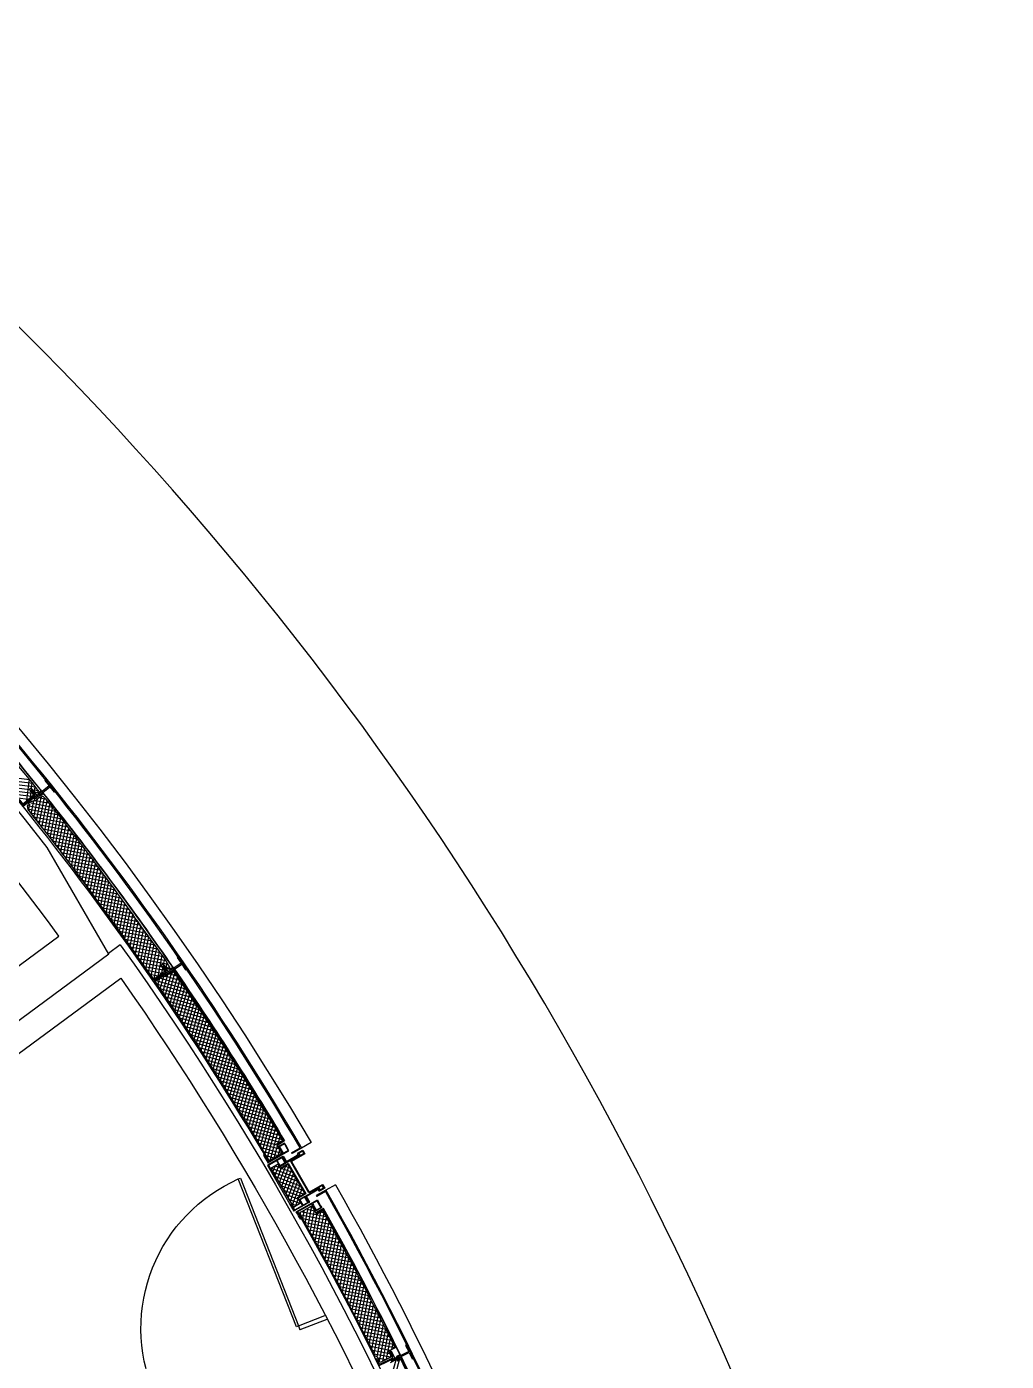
# Model space of a CAD drawing. Extents: x -1850 to 1494, y 4831 to 7402.
# Drawn here: x 1272.3 to 1494.4, y 6948 to 7250.7 of the extents above; entities that cross this region are included whole.
import ezdxf

# ---------------------------------------------------------------- set-up
doc = ezdxf.new("R2010")
doc.units = 0
doc.header["$LTSCALE"] = 48
doc.header["$MEASUREMENT"] = 0
for name, color, linetype in [('ARWALL', 7, 'CONTINUOUS'), ('EXWALL', 8, 'CONTINUOUS'), ('MPFIXTURE', 3, 'CONTINUOUS'), ('ROOF', 8, 'CONTINUOUS')]:
    doc.layers.add(name, color=color, linetype=linetype)

msp = doc.modelspace()

# ---------------------------------------------------------------- linework, layer by layer
at = {"layer": 'ARWALL'}
for p, q in [((1293.5, 7042.43), (1290.83, 7040.45)), ((1073.43, 6872), (1293.62, 7034.9))]:
    msp.add_line(p, q, dxfattribs=at)
at = {"layer": 'ARWALL', "extrusion": (0, 0, -1)}
for centre, radius, start, end in [((-744.87, 6649.18), 675.02, 144.36736, 173.63599), ((-736.81, 6644.82), 679.85, 144.98614, 157.68367)]:
    msp.add_arc(centre, radius, start, end, dxfattribs=at)
at = {"layer": 'EXWALL'}
for p, q in [((1272.96, 7079.88), (1266.17, 7080.7)), ((1273.65, 7079.04), (1266.86, 7079.86)), ((1274.34, 7078.2), (1267.55, 7079.02)), ((1272.97, 7077.61), (1268.24, 7078.18)), ((1273.59, 7076.78), (1268.93, 7077.34)), ((1272.31, 7075.13), (1272.89, 7079.97)), ((1273.4, 7077.93), (1273.55, 7079.16)), ((1275.02, 7077.37), (1273.75, 7077.52)), ((1274.06, 7077.14), (1274.21, 7078.36)), ((1274.82, 7077.2), (1274.87, 7077.55)), ((1275.55, 7077.34), (1274.88, 7076.8)), ((1274.96, 7076.7), (1275.73, 7077.32)), ((1273.41, 7076.05), (1269.62, 7076.5)), ((1272.62, 7075.39), (1270.31, 7075.67)), ((1272.69, 7072.85), (1272.97, 7074.33)), ((1273.15, 7075.83), (1273.3, 7077.12)), ((1278.15, 7073.61), (1273.25, 7074.56)), ((1273.3, 7072.1), (1273.88, 7075.08)), ((1273.92, 7071.33), (1274.73, 7075.49)), ((1274.09, 7075.16), (1274, 7075.18)), ((1277.43, 7074.51), (1274.29, 7075.12)), ((1274.53, 7070.57), (1275.56, 7075.86)), ((1276.69, 7075.42), (1275.03, 7075.74)), ((1275.15, 7069.8), (1276.33, 7075.86)), ((1276.04, 7076.93), (1275.26, 7076.31)), ((1275.34, 7076.21), (1276.02, 7076.75)), ((1275.76, 7069.02), (1276.94, 7075.11)), ((1276.37, 7068.24), (1277.56, 7074.35)), ((1279.59, 7071.8), (1272.4, 7073.2)), ((1278.88, 7072.7), (1272.5, 7073.94)), ((1280.3, 7070.9), (1273.15, 7072.29)), ((1281, 7070), (1273.88, 7071.38)), ((1276.99, 7067.46), (1278.18, 7073.58)), ((1277.6, 7066.68), (1278.79, 7072.81)), ((1278.21, 7065.89), (1279.4, 7072.04)), ((1278.82, 7065.09), (1280.02, 7071.26)), ((1281.7, 7069.1), (1274.61, 7070.48)), ((1282.39, 7068.2), (1275.32, 7069.57)), ((1283.08, 7067.3), (1276.04, 7068.67)), ((1279.43, 7064.3), (1280.63, 7070.48)), ((1280.04, 7063.5), (1281.24, 7069.69)), ((1280.64, 7062.7), (1281.85, 7068.9)), ((1283.77, 7066.4), (1276.74, 7067.77)), ((1284.45, 7065.51), (1277.45, 7066.87)), ((1285.13, 7064.61), (1278.14, 7065.97)), ((1281.25, 7061.9), (1282.46, 7068.11)), ((1281.86, 7061.09), (1283.07, 7067.32)), ((1282.47, 7060.28), (1283.68, 7066.52)), ((1283.07, 7059.47), (1284.29, 7065.72)), ((1290.89, 7040.34), (1276.93, 7064.52)), ((1285.8, 7063.72), (1278.84, 7065.07)), ((1286.47, 7062.82), (1279.52, 7064.17)), ((1287.14, 7061.93), (1280.21, 7063.28)), ((1287.81, 7061.04), (1280.89, 7062.38)), ((1283.68, 7058.66), (1284.9, 7064.92)), ((1284.29, 7057.85), (1285.5, 7064.11)), ((1284.89, 7057.03), (1286.11, 7063.31)), ((1285.5, 7056.21), (1286.72, 7062.5)), ((1288.47, 7060.14), (1281.56, 7061.48)), ((1289.13, 7059.25), (1282.24, 7060.59)), ((1289.79, 7058.36), (1282.91, 7059.7)), ((1286.1, 7055.39), (1287.32, 7061.68)), ((1286.7, 7054.57), (1287.93, 7060.87)), ((1287.31, 7053.75), (1288.53, 7060.05)), ((1287.91, 7052.92), (1289.14, 7059.24)), ((1290.44, 7057.47), (1283.58, 7058.8)), ((1291.1, 7056.58), (1284.24, 7057.91)), ((1291.75, 7055.68), (1284.9, 7057.02)), ((1292.4, 7054.79), (1285.56, 7056.12)), ((1288.52, 7052.1), (1289.74, 7058.42)), ((1289.12, 7051.27), (1290.35, 7057.6)), ((1289.72, 7050.44), (1290.95, 7056.77)), ((1293.05, 7053.9), (1286.22, 7055.23)), ((1293.69, 7053.01), (1286.88, 7054.34)), ((1294.34, 7052.13), (1287.53, 7053.45)), ((1290.32, 7049.61), (1291.56, 7055.95)), ((1290.93, 7048.78), (1292.16, 7055.12)), ((1291.53, 7047.94), (1292.76, 7054.29)), ((1292.13, 7047.11), (1293.37, 7053.46)), ((1294.98, 7051.24), (1288.18, 7052.56)), ((1295.62, 7050.35), (1288.83, 7051.67)), ((1296.26, 7049.46), (1289.48, 7050.78)), ((1292.73, 7046.27), (1293.97, 7052.63)), ((1293.33, 7045.43), (1294.57, 7051.8)), ((1293.93, 7044.6), (1295.17, 7050.97)), ((1294.53, 7043.76), (1295.77, 7050.13)), ((1296.9, 7048.57), (1290.12, 7049.89)), ((1297.53, 7047.68), (1290.77, 7049)), ((1298.17, 7046.8), (1291.41, 7048.11)), ((1298.8, 7045.91), (1292.05, 7047.22)), ((1295.14, 7042.92), (1296.38, 7049.3)), ((1295.74, 7042.07), (1296.98, 7048.46)), ((1296.34, 7041.23), (1297.58, 7047.62)), ((1175.18, 6967.18), (1279.59, 7044.43)), ((1299.44, 7045.02), (1292.69, 7046.33)), ((1300.07, 7044.14), (1293.33, 7045.45)), ((1300.7, 7043.25), (1293.96, 7044.56)), ((1296.94, 7040.39), (1298.18, 7046.78)), ((1297.54, 7039.54), (1298.78, 7045.94)), ((1298.14, 7038.69), (1299.38, 7045.1)), ((1298.73, 7037.85), (1299.98, 7044.26)), ((1301.33, 7042.36), (1294.6, 7043.67)), ((1301.95, 7041.48), (1295.23, 7042.78)), ((1302.58, 7040.59), (1295.86, 7041.9)), ((1303.21, 7039.71), (1296.49, 7041.01)), ((1299.33, 7037), (1300.58, 7043.41)), ((1299.93, 7036.15), (1301.18, 7042.57)), ((1300.53, 7035.3), (1301.78, 7041.72)), ((1290.89, 7040.34), (1171.99, 6952.38)), ((1303.83, 7038.82), (1297.12, 7040.12)), ((1304.45, 7037.93), (1297.75, 7039.24)), ((1302.97, 7037.46), (1298.38, 7038.35)), ((1301.18, 7034.7), (1302.38, 7040.87)), ((1302.07, 7035.34), (1302.98, 7040.03)), ((1303.34, 7037.96), (1303.58, 7039.18)), ((1303.94, 7037.13), (1304.18, 7038.33)), ((1303.61, 7036.57), (1299, 7037.47)), ((1302.91, 7035.94), (1299.63, 7036.58)), ((1302.07, 7035.34), (1300.25, 7035.69)), ((1301.43, 7034.16), (1303.43, 7035.57)), ((1302.04, 7033.28), (1302.49, 7034.91)), ((1307.7, 7033.38), (1302.43, 7034.86)), ((1302.59, 7032.47), (1303.45, 7035.54)), ((1302.95, 7035.98), (1303.19, 7037.16)), ((1303.14, 7031.65), (1304.28, 7035.73)), ((1303.62, 7035.3), (1303.22, 7035.42)), ((1303.43, 7035.57), (1303.64, 7035.28)), ((1303.64, 7035.28), (1304.82, 7036.11)), ((1307.04, 7034.34), (1303.66, 7035.29)), ((1303.69, 7030.84), (1305.13, 7035.99)), ((1304.61, 7037.14), (1303.82, 7037.29)), ((1304.24, 7030.02), (1305.91, 7035.98)), ((1306.38, 7035.31), (1304.45, 7035.85)), ((1305.4, 7037.27), (1304.7, 7036.78)), ((1304.73, 7037.22), (1304.78, 7037.48)), ((1304.77, 7036.68), (1305.58, 7037.24)), ((1304.79, 7029.21), (1306.47, 7035.18)), ((1304.82, 7036.11), (1304.98, 7035.88)), ((1304.98, 7035.88), (1305.66, 7036.35)), ((1305.04, 7036.26), (1305.86, 7036.82)), ((1305.83, 7036.65), (1305.11, 7036.16)), ((1305.71, 7036.28), (1305.59, 7036.31)), ((1301.24, 7034.74), (1300.88, 7034.81)), ((1301.48, 7034.09), (1301.52, 7034.22)), ((1308.36, 7032.41), (1301.64, 7034.3)), ((1309.02, 7031.45), (1301.92, 7033.44)), ((1309.67, 7030.49), (1302.58, 7032.48)), ((1305.34, 7028.39), (1307.02, 7034.38)), ((1305.88, 7027.57), (1307.57, 7033.57)), ((1306.43, 7026.74), (1308.12, 7032.77)), ((1306.98, 7025.92), (1308.68, 7031.96)), ((1310.32, 7029.53), (1303.23, 7031.52)), ((1310.97, 7028.57), (1303.88, 7030.56)), ((1311.62, 7027.61), (1304.52, 7029.6)), ((1307.53, 7025.09), (1309.23, 7031.15)), ((1308.07, 7024.27), (1309.78, 7030.33)), ((1308.62, 7023.44), (1310.33, 7029.52)), ((1312.26, 7026.65), (1305.17, 7028.64)), ((1312.9, 7025.69), (1305.81, 7027.68)), ((1313.53, 7024.73), (1306.45, 7026.72)), ((1314.17, 7023.77), (1307.09, 7025.76)), ((1309.17, 7022.61), (1310.88, 7028.7)), ((1309.71, 7021.77), (1311.43, 7027.89)), ((1310.26, 7020.94), (1311.98, 7027.07)), ((1310.8, 7020.1), (1312.53, 7026.25)), ((1314.8, 7022.82), (1307.72, 7024.81)), ((1315.43, 7021.86), (1308.35, 7023.85)), ((1316.05, 7020.91), (1308.98, 7022.89)), ((1311.34, 7019.27), (1313.07, 7025.42)), ((1311.89, 7018.43), (1313.62, 7024.6)), ((1312.43, 7017.59), (1314.17, 7023.77)), ((1312.97, 7016.74), (1314.71, 7022.95)), ((1316.68, 7019.95), (1309.6, 7021.94)), ((1317.3, 7019), (1310.23, 7020.98)), ((1317.91, 7018.05), (1310.85, 7020.03)), ((1313.51, 7015.9), (1315.26, 7022.12)), ((1314.06, 7015.05), (1315.81, 7021.28)), ((1314.6, 7014.2), (1316.35, 7020.45)), ((1318.53, 7017.1), (1311.47, 7019.08)), ((1319.14, 7016.15), (1312.08, 7018.13)), ((1319.75, 7015.19), (1312.69, 7017.18)), ((1315.14, 7013.35), (1316.9, 7019.62)), ((1315.68, 7012.5), (1317.44, 7018.78)), ((1316.22, 7011.65), (1317.98, 7017.94)), ((1316.75, 7010.79), (1318.53, 7017.1)), ((1320.36, 7014.25), (1313.3, 7016.23)), ((1320.96, 7013.3), (1313.91, 7015.28)), ((1321.56, 7012.35), (1314.52, 7014.33)), ((1317.29, 7009.93), (1319.07, 7016.26)), ((1317.83, 7009.08), (1319.61, 7015.41)), ((1318.37, 7008.21), (1320.15, 7014.57)), ((1318.9, 7007.35), (1320.69, 7013.72)), ((1322.16, 7011.4), (1315.12, 7013.38)), ((1322.76, 7010.46), (1315.72, 7012.43)), ((1323.35, 7009.51), (1316.32, 7011.48)), ((1319.44, 7006.49), (1321.23, 7012.87)), ((1319.98, 7005.62), (1321.77, 7012.02)), ((1320.51, 7004.75), (1322.31, 7011.16)), ((1323.94, 7008.56), (1316.91, 7010.54)), ((1324.53, 7007.62), (1317.51, 7009.59)), ((1325.12, 7006.68), (1318.1, 7008.65)), ((1325.7, 7005.73), (1318.69, 7007.7)), ((1321.05, 7003.88), (1322.85, 7010.31)), ((1321.58, 7003.01), (1323.39, 7009.45)), ((1322.11, 7002.14), (1323.93, 7008.59)), ((1322.65, 7001.26), (1324.46, 7007.73)), ((1326.28, 7004.79), (1319.27, 7006.76)), ((1326.86, 7003.85), (1319.86, 7005.82)), ((1327.44, 7002.91), (1320.44, 7004.87)), ((1323.18, 7000.38), (1325, 7006.87)), ((1323.71, 6999.5), (1325.54, 7006)), ((1324.24, 6998.62), (1326.07, 7005.13)), ((1328.01, 7001.97), (1321.02, 7003.93)), ((1328.58, 7001.03), (1321.59, 7002.99)), ((1329.15, 7000.09), (1322.17, 7002.05)), ((1324.77, 6997.74), (1326.61, 7004.26)), ((1325.3, 6996.85), (1327.14, 7003.39)), ((1325.83, 6995.97), (1327.67, 7002.52)), ((1326.36, 6995.08), (1328.21, 7001.65)), ((1329.72, 6999.15), (1322.74, 7001.11)), ((1330.28, 6998.21), (1323.31, 7000.17)), ((1329.68, 6997.6), (1323.87, 6999.24)), ((1326.89, 6994.19), (1328.74, 7000.77)), ((1327.49, 6993.54), (1329.27, 6999.89)), ((1329.36, 6997.42), (1329.8, 6999.01)), ((1329.07, 6997), (1324.44, 6998.3)), ((1329.65, 6996.06), (1325, 6997.36)), ((1330.22, 6995.12), (1325.56, 6996.42)), ((1329.32, 6994.59), (1326.12, 6995.49)), ((1328.42, 6994.08), (1329.19, 6996.81)), ((1330.4, 6998.02), (1328.96, 6997.18)), ((1328.96, 6997.18), (1330.22, 6995.11)), ((1329.16, 6997.1), (1330.61, 6997.98)), ((1330.78, 6997.94), (1329.23, 6997)), ((1329.35, 6994.61), (1329.72, 6995.93)), ((1330.29, 6997.96), (1330.34, 6998.13)), ((1332.37, 6995.28), (1334.29, 6996.41)), ((1334.63, 6996.32), (1332.5, 6995.07)), ((1333.67, 6995.05), (1334.84, 6995.72)), ((1333.7, 6995.21), (1334.89, 6995.89)), ((1334.84, 6995.72), (1333.76, 6995.1)), ((1334.02, 6995.18), (1334.82, 6995.64)), ((1336.78, 6997.59), (1334.63, 6996.32)), ((1334.82, 6995.64), (1335.13, 6995.1)), ((1334.84, 6995.72), (1335.22, 6995.07)), ((1335.22, 6995.07), (1334.84, 6995.72)), ((1334.89, 6995.89), (1335.39, 6995.03)), ((1328.41, 6994.07), (1326.67, 6994.55)), ((1327.5, 6993.54), (1327.23, 6993.62)), ((1330.22, 6995.11), (1327.33, 6993.45)), ((1329.31, 6992.71), (1327.65, 6991.73)), ((1329.96, 6991.62), (1329.31, 6992.71)), ((1329.91, 6991.84), (1331.61, 6992.85)), ((1331.55, 6992.57), (1329.96, 6991.62)), ((1331.57, 6992.68), (1329.97, 6991.73)), ((1330.32, 6994.43), (1330.46, 6994.51)), ((1330.4, 6994.29), (1330.32, 6994.43)), ((1330.4, 6994.29), (1331.14, 6993)), ((1330.4, 6994.29), (1330.4, 6994.29)), ((1330.46, 6994.51), (1331.2, 6993.22)), ((1331.14, 6993), (1333.19, 6994.18)), ((1333.62, 6994.61), (1331.2, 6993.22)), ((1335.35, 6985.99), (1331.55, 6992.57)), ((1335.44, 6985.97), (1331.57, 6992.68)), ((1331.61, 6992.85), (1335.62, 6985.92)), ((1332.19, 6993.32), (1335.22, 6995.07)), ((1336.31, 6986.18), (1332.19, 6993.32)), ((1335.39, 6995.03), (1332.36, 6993.28)), ((1332.36, 6993.28), (1336.36, 6986.35)), ((1333.31, 6993.97), (1333.19, 6994.18)), ((1333.66, 6994.46), (1333.29, 6994.25)), ((1333.4, 6994.07), (1333.29, 6994.25)), ((1333.31, 6993.97), (1333.62, 6994.15)), ((1333.4, 6994.07), (1333.6, 6994.18)), ((1333.77, 6994.35), (1333.42, 6994.15)), ((1333.45, 6994.11), (1333.42, 6994.15)), ((1333.93, 6994.38), (1333.45, 6994.11)), ((1333.6, 6994.18), (1333.62, 6994.15)), ((1333.62, 6994.61), (1333.77, 6994.52)), ((1333.66, 6994.46), (1333.79, 6994.43)), ((1333.91, 6994.65), (1333.67, 6995.05)), ((1333.76, 6995.1), (1333.7, 6995.21)), ((1334.24, 6994.67), (1333.76, 6994.39)), ((1333.77, 6994.35), (1333.76, 6994.39)), ((1334.12, 6994.72), (1333.77, 6994.52)), ((1334.17, 6994.64), (1333.79, 6994.43)), ((1333.91, 6994.65), (1334.17, 6994.8)), ((1333.93, 6994.38), (1333.95, 6994.34)), ((1335.22, 6995.07), (1333.95, 6994.34)), ((1334.02, 6995.18), (1334.33, 6994.63)), ((1334.12, 6994.72), (1334.17, 6994.64)), ((1334.17, 6994.8), (1334.24, 6994.67)), ((1335.13, 6995.1), (1334.33, 6994.63)), ((1326.89, 6992.44), (1332.9, 6982.03)), ((1327.65, 6991.73), (1332.76, 6982.94)), ((1327.78, 6991.81), (1333.13, 6989.83)), ((1328.61, 6992.29), (1328.11, 6990.94)), ((1328.15, 6990.87), (1333.72, 6988.81)), ((1329.47, 6992.45), (1328.6, 6990.1)), ((1328.61, 6992.3), (1329.82, 6991.85)), ((1328.74, 6989.85), (1334.31, 6987.79)), ((1329.96, 6991.62), (1329.08, 6989.26)), ((1330.99, 6992.24), (1329.57, 6988.42)), ((1329.97, 6991.73), (1329.91, 6991.84)), ((1331.77, 6992.19), (1330.06, 6987.58)), ((1330.15, 6991.73), (1332.55, 6990.84)), ((1332.26, 6991.35), (1330.55, 6986.74)), ((1330.97, 6992.23), (1331.96, 6991.86)), ((1332.74, 6990.5), (1331.04, 6985.89)), ((1333.23, 6989.66), (1331.53, 6985.05)), ((1329.33, 6988.83), (1334.89, 6986.77)), ((1329.92, 6987.81), (1335.15, 6985.88)), ((1330.51, 6986.8), (1334.29, 6985.4)), ((1333.72, 6988.81), (1332.02, 6984.21)), ((1334.2, 6987.97), (1332.5, 6983.37)), ((1334.69, 6987.12), (1333.99, 6985.24)), ((1335.51, 6985.44), (1337.55, 6986.62)), ((1338.14, 6986.78), (1335.73, 6985.38)), ((1339.34, 6987.93), (1336.31, 6986.18)), ((1336.36, 6986.35), (1339.39, 6988.1)), ((1337.44, 6986.82), (1337.75, 6987)), ((1337.44, 6986.82), (1337.55, 6986.62)), ((1337.56, 6986.86), (1337.76, 6986.97)), ((1337.56, 6986.86), (1337.67, 6986.68)), ((1338.1, 6987.16), (1337.62, 6986.88)), ((1337.62, 6986.88), (1337.65, 6986.83)), ((1338, 6987.04), (1337.65, 6986.83)), ((1338.03, 6986.89), (1337.67, 6986.68)), ((1337.76, 6986.97), (1337.75, 6987)), ((1340.13, 6986.8), (1337.96, 6985.57)), ((1338, 6987.04), (1338.02, 6987.01)), ((1338.5, 6987.29), (1338.02, 6987.01)), ((1338.03, 6986.89), (1338.07, 6987.01)), ((1338.45, 6987.23), (1338.07, 6987.01)), ((1339.34, 6987.93), (1338.08, 6987.2)), ((1338.1, 6987.16), (1338.08, 6987.2)), ((1340.04, 6986.46), (1338.08, 6985.35)), ((1338.49, 6987.16), (1338.14, 6986.95)), ((1338.14, 6986.78), (1338.14, 6986.95)), ((1338.32, 6987.01), (1338.58, 6987.16)), ((1338.32, 6987.01), (1338.55, 6986.6)), ((1338.49, 6987.16), (1338.45, 6987.23)), ((1338.58, 6987.16), (1338.5, 6987.29)), ((1339.32, 6987.84), (1338.52, 6987.38)), ((1338.83, 6986.84), (1338.52, 6987.38)), ((1338.55, 6986.6), (1339.72, 6987.28)), ((1338.63, 6986.65), (1339.72, 6987.28)), ((1338.7, 6986.54), (1338.63, 6986.65)), ((1339.89, 6987.23), (1338.7, 6986.54)), ((1338.83, 6986.84), (1339.63, 6987.3)), ((1339.63, 6987.3), (1339.32, 6987.84)), ((1339.72, 6987.28), (1339.34, 6987.93)), ((1339.72, 6987.28), (1339.34, 6987.93)), ((1339.39, 6988.1), (1339.89, 6987.23)), ((1342.31, 6988.03), (1340.14, 6986.8)), ((1331.11, 6985.78), (1333.93, 6984.73)), ((1331.7, 6984.76), (1334.25, 6983.81)), ((1332.29, 6983.74), (1333.41, 6983.32)), ((1332.76, 6982.94), (1334.41, 6983.91)), ((1333.85, 6984.86), (1333.25, 6983.23)), ((1333.72, 6985.09), (1335.35, 6985.99)), ((1334.41, 6983.91), (1333.72, 6985.09)), ((1333.83, 6985.05), (1335.44, 6985.97)), ((1333.89, 6984.94), (1333.83, 6985.05)), ((1335.62, 6985.92), (1333.89, 6984.94)), ((1334.34, 6984.02), (1334.27, 6983.83)), ((1335.18, 6986.28), (1335, 6985.79)), ((1336.26, 6984.15), (1335.51, 6985.44)), ((1336.48, 6984.09), (1335.73, 6985.38)), ((1336.26, 6984.15), (1336.26, 6984.15)), ((1336.26, 6984.15), (1336.34, 6984.01)), ((1336.34, 6984.01), (1336.48, 6984.09)), ((1334.12, 6981.68), (1336.96, 6983.26)), ((1334.33, 6981.32), (1334.43, 6981.85)), ((1340.72, 6979.89), (1334.45, 6981.11)), ((1340.24, 6980.75), (1334.47, 6981.87)), ((1334.89, 6980.31), (1335.29, 6982.33)), ((1335.46, 6979.3), (1336.14, 6982.81)), ((1337.66, 6982.01), (1335.48, 6982.44)), ((1336.03, 6978.28), (1336.99, 6983.22)), ((1337.18, 6982.87), (1336.5, 6983)), ((1336.59, 6977.26), (1337.55, 6982.21)), ((1336.96, 6983.26), (1338.03, 6981.36)), ((1337.16, 6976.24), (1338.17, 6981.43)), ((1337.72, 6975.22), (1339.02, 6981.9)), ((1339.61, 6982.65), (1338.02, 6981.78)), ((1338.03, 6981.36), (1339.46, 6982.15)), ((1338.08, 6981.67), (1339.56, 6982.48)), ((1338.29, 6974.19), (1339.74, 6981.65)), ((1339.77, 6981.6), (1338.81, 6981.79)), ((1338.85, 6973.16), (1340.31, 6980.64)), ((1341.19, 6979.03), (1334.93, 6980.25)), ((1341.67, 6978.18), (1335.41, 6979.39)), ((1342.14, 6977.32), (1335.89, 6978.54)), ((1342.61, 6976.47), (1336.36, 6977.68)), ((1339.41, 6972.12), (1340.87, 6979.62)), ((1339.98, 6971.08), (1341.44, 6978.59)), ((1340.54, 6970.04), (1342, 6977.57)), ((1343.07, 6975.61), (1336.84, 6976.82)), ((1343.54, 6974.76), (1337.31, 6975.97)), ((1344, 6973.9), (1337.78, 6975.11)), ((1341.1, 6969), (1342.57, 6976.54)), ((1341.66, 6967.95), (1343.13, 6975.51)), ((1342.22, 6966.9), (1343.69, 6974.48)), ((1344.46, 6973.05), (1338.25, 6974.26)), ((1344.93, 6972.2), (1338.72, 6973.4)), ((1345.38, 6971.34), (1339.18, 6972.55)), ((1345.84, 6970.49), (1339.65, 6971.69)), ((1342.78, 6965.85), (1344.25, 6973.44)), ((1343.34, 6964.79), (1344.82, 6972.4)), ((1343.9, 6963.73), (1345.38, 6971.35)), ((1346.3, 6969.64), (1340.11, 6970.84)), ((1346.75, 6968.79), (1340.57, 6969.99)), ((1347.2, 6967.93), (1341.03, 6969.13)), ((1347.65, 6967.08), (1341.49, 6968.28)), ((1344.45, 6962.67), (1345.94, 6970.31)), ((1345.01, 6961.6), (1346.5, 6969.26)), ((1348.1, 6966.23), (1341.94, 6967.43)), ((1348.55, 6965.38), (1342.39, 6966.58)), ((1348.99, 6964.53), (1342.85, 6965.72)), ((1345.57, 6960.53), (1347.06, 6968.2)), ((1346.12, 6959.46), (1347.62, 6967.15)), ((1346.68, 6958.38), (1348.17, 6966.09)), ((1349.43, 6963.68), (1343.3, 6964.87)), ((1349.88, 6962.83), (1343.74, 6964.02)), ((1350.32, 6961.98), (1344.19, 6963.17)), ((1350.75, 6961.13), (1344.64, 6962.32)), ((1347.23, 6957.3), (1348.73, 6965.02)), ((1347.78, 6956.22), (1349.29, 6963.96)), ((1348.34, 6955.13), (1349.84, 6962.89)), ((1351.19, 6960.28), (1345.08, 6961.47)), ((1351.63, 6959.43), (1345.52, 6960.62)), ((1352.06, 6958.58), (1345.96, 6959.77)), ((1348.89, 6954.04), (1350.4, 6961.82)), ((1349.44, 6952.95), (1350.95, 6960.74)), ((1349.99, 6951.85), (1351.51, 6959.66)), ((1352.49, 6957.74), (1346.4, 6958.92)), ((1352.92, 6956.89), (1346.84, 6958.07)), ((1353.35, 6956.04), (1347.27, 6957.22)), ((1353.78, 6955.19), (1347.7, 6956.37)), ((1350.54, 6950.75), (1352.06, 6958.58)), ((1351.09, 6949.65), (1352.62, 6957.49)), ((1351.74, 6949.06), (1353.17, 6956.4)), ((1354.2, 6954.35), (1348.14, 6955.53)), ((1354.62, 6953.5), (1348.57, 6954.68)), ((1355.05, 6952.66), (1349, 6953.83)), ((1352.29, 6947.97), (1353.72, 6955.31)), ((1353.06, 6948), (1354.27, 6954.21)), ((1353.91, 6948.43), (1354.82, 6953.11)), ((1355.47, 6951.81), (1349.42, 6952.98)), ((1355.76, 6950.99), (1349.85, 6952.14)), ((1354.67, 6950.44), (1350.27, 6951.29)), ((1354.66, 6949.68), (1350.69, 6950.45)), ((1355.85, 6951.04), (1354.35, 6950.27)), ((1354.35, 6950.27), (1355, 6948.99)), ((1355.11, 6950.66), (1355.37, 6952.01)), ((1354.8, 6948.88), (1351.11, 6949.6)), ((1351.69, 6949.16), (1351.41, 6949)), ((1352.44, 6947.69), (1351.69, 6949.16)), ((1353.71, 6948.33), (1351.93, 6948.68)), ((1355, 6948.99), (1352.44, 6947.69)), ((1354.52, 6942.63), (1356.05, 6948.33)), ((1354.76, 6948.86), (1354.84, 6949.31)), ((1354.83, 6947.73), (1356.23, 6948.42)), ((1355.02, 6941.59), (1356.82, 6948.31)), ((1356.9, 6949.46), (1356.13, 6949.09)), ((1356.19, 6948.97), (1357.07, 6949.41)), ((1356.23, 6948.42), (1356.39, 6948.1)), ((1356.39, 6948.1), (1357.12, 6948.46)), ((1357.29, 6948.96), (1356.4, 6948.52)), ((1356.45, 6948.41), (1357.23, 6948.79)), ((1357.23, 6948.23), (1356.86, 6948.33))]:
    msp.add_line(p, q, dxfattribs=at)
at = {"layer": 'EXWALL', "flags": 128}
for points in [[(1270.7, 7075.21), (1271.36, 7074.38, 0.414214), (1271.71, 7074.34), (1274.05, 7076.22, 0.414214), (1274.09, 7076.57), (1273.43, 7077.4, -0.414214), (1273.47, 7077.75), (1274.6, 7076.33), (1271.48, 7073.83), (1270.35, 7075.25, -0.413343), (1270.7, 7075.21)], [(1300.41, 7035.49), (1301.01, 7034.62, 0.414214), (1301.36, 7034.56), (1303.83, 7036.26, 0.414214), (1303.89, 7036.61), (1303.29, 7037.48, -0.414214), (1303.35, 7037.83), (1304.38, 7036.34), (1301.09, 7034.07), (1300.06, 7035.56, -0.413343), (1300.41, 7035.49)], [(1331.77, 6995.73, 0.000178), (1330.77, 6997.46), (1329.47, 6996.71, -0.000167), (1330.41, 6995.09), (1327.16, 6993.22, 0.000168), (1326.22, 6994.84), (1326.01, 6994.72, -0.000179), (1327, 6992.98), (1331.77, 6995.73)], [(1329.64, 6996.67), (1330.73, 6997.29, -0.000156), (1331.6, 6995.77), (1330.52, 6995.15, 0.000156), (1329.64, 6996.67)], [(1338.22, 6984.57, -0.000178), (1339.2, 6982.83), (1337.9, 6982.09, 0.000167), (1336.98, 6983.72), (1333.71, 6981.88, -0.000168), (1334.63, 6980.24), (1334.41, 6980.12, 0.000179), (1333.43, 6981.86), (1338.22, 6984.57)], [(1337.95, 6982.26), (1339.03, 6982.87, 0.000156), (1338.17, 6984.4), (1337.09, 6983.78, -0.000156), (1337.95, 6982.26)], [(1351.7, 6948.44), (1352.17, 6947.49, 0.414214), (1352.5, 6947.37), (1355.2, 6948.7, 0.414214), (1355.31, 6949.03), (1354.84, 6949.98, -0.414214), (1354.96, 6950.32), (1355.76, 6948.69), (1352.17, 6946.93), (1351.37, 6948.56, -0.413343), (1351.7, 6948.44)]]:
    msp.add_lwpolyline(points, format="xyb", dxfattribs=at)
for points in [[(1277.37, 7078.47), (1273.91, 7075.7), (1274.06, 7075.5), (1277.52, 7078.28), (1278.5, 7077.06), (1278.69, 7077.21), (1276.58, 7079.85), (1276.39, 7079.69), (1277.37, 7078.47)], [(1307.29, 7038.27), (1303.65, 7035.75), (1303.79, 7035.55), (1307.44, 7038.06), (1308.32, 7036.78), (1308.53, 7036.92), (1306.61, 7039.7), (1306.41, 7039.55), (1307.29, 7038.27)], [(1358.92, 6950.18), (1354.94, 6948.22), (1355.05, 6948), (1359.03, 6949.95), (1359.72, 6948.55), (1359.94, 6948.66), (1358.46, 6951.69), (1358.23, 6951.58), (1358.92, 6950.18)]]:
    msp.add_lwpolyline(points, dxfattribs=at)
at = {"layer": 'EXWALL', "extrusion": (0, 0, -1)}
for centre, radius, start, end in [((-736.81, 6644.82), 695.99, 99.83917, 149.54575), ((-736.81, 6644.82), 693.5, 132.99238, 149.54575), ((-736.81, 6644.82), 690.87, 137.15897, 141.2413), ((-729.4, 6654.25), 690, 142.23725, 142.24763), ((-744.47, 6635.44), 690, 140.28761, 140.29799), ((-736.81, 6644.82), 690.87, 141.30351, 145.38611), ((-730.1, 6654.76), 690, 146.38206, 146.39244), ((-736.81, 6644.83), 691, 145.40897, 149.26857), ((-736.81, 6644.82), 693.25, 150.47508, 170.57401), ((-736.81, 6644.82), 693.5, 150.45445, 170.59464), ((-736.81, 6644.82), 696, 150.45471, 170.59438), ((-736.81, 6644.82), 691, 150.45419, 150.47492), ((-736.81, 6644.82), 685.5, 150.54727, 170.50158), ((-733.78, 6650.31), 689.19, 151.25232, 151.2627), ((-736.82, 6644.82), 690.87, 150.74172, 153.83534), ((-731.64, 6655.64), 690, 154.83173, 154.84211), ((-742.25, 6634), 690, 152.88209, 152.89247), ((-736.82, 6644.82), 690.87, 153.89755, 157.16453)]:
    msp.add_arc(centre, radius, start, end, dxfattribs=at)
at = {"layer": 'EXWALL'}
for centre, radius, start, end in [((737.07, 6645.24), 683.56, 37.83525, 80.09961), ((736.83, 6644.83), 674, 36.36144, 57.82752), ((736.81, 6644.82), 693.25, 30.47472, 46.98695), ((736.81, 6644.82), 685.5, 30.53682, 46.98865), ((736.81, 6644.82), 691, 38.74833, 42.85139), ((736.81, 6644.82), 691, 34.60352, 38.70686), ((743.77, 6634.91), 690, 35.55721, 35.56759), ((736.81, 6644.83), 690.87, 30.74172, 34.58065), ((728.44, 6636.61), 702.12, 30.981, 34.70421), ((694.92, 6619.76), 734.56, 30.57853, 34.34281), ((740.05, 6639.44), 689.19, 31.25232, 31.2627), ((741.12, 6635.72), 692, 31.2845, 31.3052), ((736.81, 6644.82), 685.75, 26.33223, 29.42115), ((736.82, 6644.82), 690.62, 26.3202, 29.23771), ((736.82, 6644.82), 691, 26.15429, 29.26857), ((736.82, 6644.82), 690.62, 22.98841, 26.08193), ((736.82, 6644.82), 691, 22.82511, 26.11282)]:
    msp.add_arc(centre, radius, start, end, dxfattribs=at)
for points, weights, knots in [([(1271.38, 7074.35), (1250.79, 7099.55), (1239.69, 7111.16), (1240.61, 7112.04), (1241.53, 7112.92), (1241.61, 7112.84), (1241.69, 7112.76), (1242.2, 7113.25), (1242.71, 7113.73), (1242.79, 7113.65), (1242.88, 7113.56), (1243.15, 7113.82), (1243.43, 7114.08), (1254.47, 7102.51), (1275.02, 7077.36), (1274.68, 7077.08), (1274.35, 7076.8), (1273.86, 7077.38), (1273.38, 7077.96), (1273.15, 7077.77), (1272.93, 7077.58), (1273.4, 7077.01), (1273.88, 7076.44), (1272.63, 7075.39), (1271.38, 7074.35)], [1, 0.999392372479, 1, 1, 1, 1, 1, 1, 1, 1, 1, 1, 1, 0.999404101255, 1, 1, 1, 1, 1, 1, 1, 1, 1, 1, 1], [0, 0, 0, 0.25, 0.25, 0.3, 0.3, 0.35, 0.35, 0.4, 0.4, 0.45, 0.45, 0.5, 0.5, 0.75, 0.75, 0.8, 0.8, 0.85, 0.85, 0.9, 0.9, 0.95, 0.95, 1, 1, 1]), ([(1301.03, 7034.59), (1282.31, 7061.21), (1272.08, 7073.59), (1273.06, 7074.4), (1274.04, 7075.22), (1274.12, 7075.13), (1274.19, 7075.04), (1274.73, 7075.49), (1275.28, 7075.94), (1275.36, 7075.85), (1275.43, 7075.75), (1275.73, 7076), (1276.02, 7076.24), (1286.19, 7063.9), (1304.88, 7037.33), (1304.52, 7037.08), (1304.16, 7036.82), (1303.72, 7037.43), (1303.28, 7038.04), (1303.04, 7037.87), (1302.8, 7037.7), (1303.24, 7037.09), (1303.67, 7036.49), (1302.35, 7035.54), (1301.03, 7034.59)], [1, 0.999392372479, 1, 1, 1, 1, 1, 1, 1, 1, 1, 1, 1, 0.999404101255, 1, 1, 1, 1, 1, 1, 1, 1, 1, 1, 1], [0, 0, 0, 0.25, 0.25, 0.3, 0.3, 0.35, 0.35, 0.4, 0.4, 0.45, 0.45, 0.5, 0.5, 0.75, 0.75, 0.8, 0.8, 0.85, 0.85, 0.9, 0.9, 0.95, 0.95, 1, 1, 1]), ([(1330.19, 6994.35), (1330.61, 6993.63), (1331.03, 6992.9), (1330.38, 6992.53), (1329.73, 6992.15), (1329.34, 6992.82), (1328.96, 6993.49), (1328.06, 6992.98), (1327.17, 6992.46), (1327.55, 6991.79), (1327.94, 6991.12), (1327.83, 6991.06), (1327.72, 6990.99), (1327.31, 6991.72), (1326.89, 6992.44), (1328.54, 6993.4), (1330.19, 6994.35)], [1, 0.999999936344, 1, 1, 1, 0.999999943992, 1, 1, 1, 0.999999943837, 1, 1, 1, 0.999999936093, 1, 1, 1], [0, 0, 0, 0.125, 0.125, 0.25, 0.25, 0.375, 0.375, 0.5, 0.5, 0.625, 0.625, 0.75, 0.75, 0.875, 0.875, 1, 1, 1]), ([(1329.78, 6992.32), (1330.32, 6992.63), (1330.86, 6992.95), (1330.5, 6993.56), (1330.15, 6994.18), (1329.61, 6993.87), (1329.07, 6993.56), (1329.42, 6992.94), (1329.78, 6992.32)], [1, 1, 1, 0.999999951259, 1, 1, 1, 0.999999951215, 1], [0, 0, 0, 0.25, 0.25, 0.5, 0.5, 0.75, 0.75, 1, 1, 1]), ([(1336.21, 6983.94), (1335.79, 6984.66), (1335.37, 6985.39), (1334.72, 6985.01), (1334.07, 6984.64), (1334.46, 6983.97), (1334.84, 6983.3), (1333.95, 6982.78), (1333.05, 6982.26), (1332.67, 6982.93), (1332.28, 6983.6), (1332.17, 6983.54), (1332.06, 6983.48), (1332.48, 6982.75), (1332.9, 6982.03), (1334.55, 6982.98), (1336.21, 6983.94)], [1, 0.999999936344, 1, 1, 1, 0.999999943992, 1, 1, 1, 0.999999943837, 1, 1, 1, 0.999999936093, 1, 1, 1], [0, 0, 0, 0.125, 0.125, 0.25, 0.25, 0.375, 0.375, 0.5, 0.5, 0.625, 0.625, 0.75, 0.75, 0.875, 0.875, 1, 1, 1]), ([(1334.24, 6984.59), (1334.78, 6984.9), (1335.32, 6985.22), (1335.68, 6984.6), (1336.03, 6983.98), (1335.49, 6983.67), (1334.95, 6983.36), (1334.6, 6983.98), (1334.24, 6984.59)], [1, 1, 1, 0.999999951259, 1, 1, 1, 0.999999951215, 1], [0, 0, 0, 0.25, 0.25, 0.5, 0.5, 0.75, 0.75, 1, 1, 1])]:
    msp.add_rational_spline(points, weights, degree=2, knots=knots, dxfattribs=at)
at = {"layer": 'MPFIXTURE'}
for p, q in [((1333.91, 6956), (1339.92, 6958.36)), ((1340.38, 6957.47), (1334.27, 6955.07)), ((1333.91, 6956), (1334.27, 6955.07))]:
    msp.add_line(p, q, dxfattribs=at)
at = {"layer": 'MPFIXTURE', "flags": 128}
for points in [[(1333.44, 6955.82), (1320.28, 6989.32), (1320.74, 6989.51), (1333.91, 6956), (1333.44, 6955.82)], [(1299.35, 6946.27), (1298.94, 6948.01), (1298.63, 6949.78), (1298.4, 6951.56), (1298.25, 6953.35), (1298.2, 6955.14), (1298.23, 6956.94), (1298.34, 6958.73), (1298.55, 6960.51), (1298.84, 6962.28), (1299.21, 6964.04), (1299.67, 6965.77), (1300.21, 6967.48), (1300.84, 6969.17), (1301.54, 6970.82), (1302.33, 6972.43), (1303.19, 6974), (1304.13, 6975.54), (1305.14, 6977.02), (1306.22, 6978.45), (1307.36, 6979.83), (1308.58, 6981.15), (1309.86, 6982.41), (1311.19, 6983.61), (1312.58, 6984.74), (1314.03, 6985.81), (1315.53, 6986.8), (1317.07, 6987.72), (1318.65, 6988.56), (1320.28, 6989.32)]]:
    msp.add_lwpolyline(points, dxfattribs=at)
at = {"layer": 'ROOF'}
msp.add_arc((736.83, 6644.83), 757.62, 329.99967, 89.99981, dxfattribs=at)

doc.saveas('drawing.dxf')
